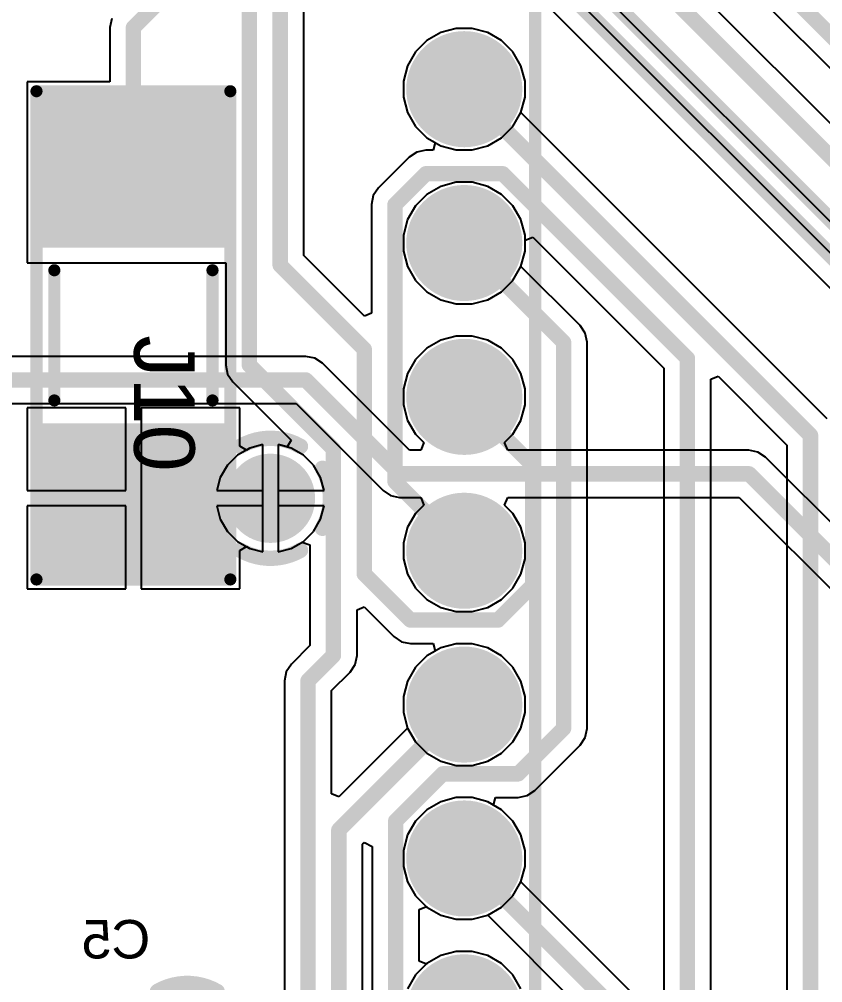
# Model space of a CAD drawing. Header units: inches. Extents: x -8.09 to -2.28, y -0.1 to 6.11.
# Drawn here: x -5.824 to -5.302, y 3.139 to 3.765 of the extents above; entities that cross this region are included whole.
import ezdxf

# ---------------------------------------------------------------- set-up
doc = ezdxf.new("R2010")
doc.units = ezdxf.units.IN
doc.header["$MEASUREMENT"] = 0
for name, color, linetype in [('BottomLayer', 5, 'Continuous'), ('BottomSolder', 6, 'Continuous'), ('InternalPlane1', 76, 'Continuous'), ('InternalPlane2', 16, 'Continuous'), ('Mechanical5', 56, 'Continuous'), ('MultiLayer', 9, 'Continuous'), ('PadHoleLayer', 156, 'Continuous'), ('TopLayer', 1, 'Continuous'), ('TopOverlay', 2, 'Continuous'), ('TopPaste', 8, 'Continuous'), ('TopSolder', 216, 'Continuous'), ('ViaHoleLayer', 16, 'Continuous')]:
    doc.layers.add(name, color=color, linetype=linetype)
doc.styles.add('Arial', font='', dxfattribs={"height": 0.2})
doc.styles.get('Arial').set_extended_font_data('Arial')

# ---------------------------------------------------------------- blocks, each defined once
blk = doc.blocks.new('PDIP600_P40_13')
at = {"layer": 'BottomLayer'}
h = blk.add_hatch(color=5, dxfattribs=at)
edge = h.paths.add_edge_path()
edge.add_arc((0.3, -0.35), 0.02953, 0, 360)
h = blk.add_hatch(color=5, dxfattribs=at)
edge = h.paths.add_edge_path()
edge.add_arc((0.3, -0.45), 0.02953, 0, 360)
h = blk.add_hatch(color=5, dxfattribs=at)
edge = h.paths.add_edge_path()
edge.add_arc((0.3, -0.55), 0.02953, 0, 360)
h = blk.add_hatch(color=5, dxfattribs=at)
edge = h.paths.add_edge_path()
edge.add_arc((0.3, -0.65), 0.02953, 0, 360)
h = blk.add_hatch(color=5, dxfattribs=at)
edge = h.paths.add_edge_path()
edge.add_arc((0.3, -0.75), 0.02953, 0, 360)
h = blk.add_hatch(color=5, dxfattribs=at)
edge = h.paths.add_edge_path()
edge.add_arc((0.3, -0.85), 0.02953, 0, 360)
h = blk.add_hatch(color=5, dxfattribs=at)
edge = h.paths.add_edge_path()
edge.add_arc((0.3, -0.95), 0.02953, 0, 360)
at = {"layer": 'BottomSolder'}
h = blk.add_hatch(color=6, dxfattribs=at)
edge = h.paths.add_edge_path()
edge.add_arc((0.3, -0.35), 0.03353, 0, 360)
h = blk.add_hatch(color=6, dxfattribs=at)
edge = h.paths.add_edge_path()
edge.add_arc((0.3, -0.45), 0.03353, 0, 360)
h = blk.add_hatch(color=6, dxfattribs=at)
edge = h.paths.add_edge_path()
edge.add_arc((0.3, -0.55), 0.03353, 0, 360)
h = blk.add_hatch(color=6, dxfattribs=at)
edge = h.paths.add_edge_path()
edge.add_arc((0.3, -0.65), 0.03353, 0, 360)
h = blk.add_hatch(color=6, dxfattribs=at)
edge = h.paths.add_edge_path()
edge.add_arc((0.3, -0.75), 0.03353, 0, 360)
h = blk.add_hatch(color=6, dxfattribs=at)
edge = h.paths.add_edge_path()
edge.add_arc((0.3, -0.85), 0.03353, 0, 360)
h = blk.add_hatch(color=6, dxfattribs=at)
edge = h.paths.add_edge_path()
edge.add_arc((0.3, -0.95), 0.03353, 0, 360)
at = {"layer": 'InternalPlane1'}
h = blk.add_hatch(color=76, dxfattribs=at)
edge = h.paths.add_edge_path()
edge.add_arc((0.3, -0.35), 0.03772, 0, 360)
h = blk.add_hatch(color=76, dxfattribs=at)
edge = h.paths.add_edge_path()
edge.add_arc((0.3, -0.45), 0.03772, 0, 360)
h = blk.add_hatch(color=76, dxfattribs=at)
edge = h.paths.add_edge_path()
edge.add_arc((0.3, -0.55), 0.03772, 0, 360)
h = blk.add_hatch(color=76, dxfattribs=at)
edge = h.paths.add_edge_path()
edge.add_arc((0.3, -0.65), 0.03772, 0, 360)
h = blk.add_hatch(color=76, dxfattribs=at)
edge = h.paths.add_edge_path()
edge.add_arc((0.3, -0.75), 0.03772, 0, 360)
h = blk.add_hatch(color=76, dxfattribs=at)
edge = h.paths.add_edge_path()
edge.add_arc((0.3, -0.85), 0.03772, 0, 360)
h = blk.add_hatch(color=76, dxfattribs=at)
edge = h.paths.add_edge_path()
edge.add_arc((0.3, -0.95), 0.03772, 0, 360)
at = {"layer": 'InternalPlane2'}
h = blk.add_hatch(color=16, dxfattribs=at)
edge = h.paths.add_edge_path()
edge.add_arc((0.3, -0.35), 0.03772, 0, 360)
h = blk.add_hatch(color=16, dxfattribs=at)
edge = h.paths.add_edge_path()
edge.add_arc((0.3, -0.45), 0.03772, 0, 360)
h = blk.add_hatch(color=16, dxfattribs=at)
edge = h.paths.add_edge_path()
edge.add_arc((0.3, -0.55), 0.03772, 0, 360)
h = blk.add_hatch(color=16, dxfattribs=at)
edge = h.paths.add_edge_path()
edge.add_arc((0.3, -0.65), 0.03772, 0, 360)
h = blk.add_hatch(color=16, dxfattribs=at)
edge = h.paths.add_edge_path()
edge.add_arc((0.3, -0.75), 0.03772, 0, 360)
h = blk.add_hatch(color=16, dxfattribs=at)
edge = h.paths.add_edge_path()
edge.add_arc((0.3, -0.85), 0.03772, 0, 360)
h = blk.add_hatch(color=16, dxfattribs=at)
edge = h.paths.add_edge_path()
edge.add_arc((0.3, -0.95), 0.03772, 0, 360)
at = {"layer": 'MultiLayer'}
h = blk.add_hatch(color=9, dxfattribs=at)
edge = h.paths.add_edge_path()
edge.add_arc((0.3, -0.35), 0.02953, 0, 360)
h = blk.add_hatch(color=9, dxfattribs=at)
edge = h.paths.add_edge_path()
edge.add_arc((0.3, -0.45), 0.02953, 0, 360)
h = blk.add_hatch(color=9, dxfattribs=at)
edge = h.paths.add_edge_path()
edge.add_arc((0.3, -0.55), 0.02953, 0, 360)
h = blk.add_hatch(color=9, dxfattribs=at)
edge = h.paths.add_edge_path()
edge.add_arc((0.3, -0.65), 0.02953, 0, 360)
h = blk.add_hatch(color=9, dxfattribs=at)
edge = h.paths.add_edge_path()
edge.add_arc((0.3, -0.75), 0.02953, 0, 360)
h = blk.add_hatch(color=9, dxfattribs=at)
edge = h.paths.add_edge_path()
edge.add_arc((0.3, -0.85), 0.02953, 0, 360)
h = blk.add_hatch(color=9, dxfattribs=at)
edge = h.paths.add_edge_path()
edge.add_arc((0.3, -0.95), 0.02953, 0, 360)
at = {"layer": 'PadHoleLayer'}
h = blk.add_hatch(color=156, dxfattribs=at)
edge = h.paths.add_edge_path()
edge.add_arc((0.3, -0.45), 0.01772, 0, 360)
h = blk.add_hatch(color=156, dxfattribs=at)
edge = h.paths.add_edge_path()
edge.add_arc((0.3, -0.55), 0.01772, 0, 360)
h = blk.add_hatch(color=156, dxfattribs=at)
edge = h.paths.add_edge_path()
edge.add_arc((0.3, -0.65), 0.01772, 0, 360)
h = blk.add_hatch(color=156, dxfattribs=at)
edge = h.paths.add_edge_path()
edge.add_arc((0.3, -0.75), 0.01772, 0, 360)
h = blk.add_hatch(color=156, dxfattribs=at)
edge = h.paths.add_edge_path()
edge.add_arc((0.3, -0.85), 0.01772, 0, 360)
h = blk.add_hatch(color=156, dxfattribs=at)
edge = h.paths.add_edge_path()
edge.add_arc((0.3, -0.95), 0.01772, 0, 360)
at = {"layer": 'TopLayer'}
h = blk.add_hatch(color=1, dxfattribs=at)
edge = h.paths.add_edge_path()
edge.add_arc((0.3, -0.35), 0.02953, 0, 360)
h = blk.add_hatch(color=1, dxfattribs=at)
edge = h.paths.add_edge_path()
edge.add_arc((0.3, -0.45), 0.02953, 0, 360)
h = blk.add_hatch(color=1, dxfattribs=at)
edge = h.paths.add_edge_path()
edge.add_arc((0.3, -0.55), 0.02953, 0, 360)
h = blk.add_hatch(color=1, dxfattribs=at)
edge = h.paths.add_edge_path()
edge.add_arc((0.3, -0.65), 0.02953, 0, 360)
h = blk.add_hatch(color=1, dxfattribs=at)
edge = h.paths.add_edge_path()
edge.add_arc((0.3, -0.75), 0.02953, 0, 360)
h = blk.add_hatch(color=1, dxfattribs=at)
edge = h.paths.add_edge_path()
edge.add_arc((0.3, -0.85), 0.02953, 0, 360)
h = blk.add_hatch(color=1, dxfattribs=at)
edge = h.paths.add_edge_path()
edge.add_arc((0.3, -0.95), 0.02953, 0, 360)
at = {"layer": 'TopSolder'}
h = blk.add_hatch(color=216, dxfattribs=at)
edge = h.paths.add_edge_path()
edge.add_arc((0.3, -0.35), 0.03353, 0, 360)
h = blk.add_hatch(color=216, dxfattribs=at)
edge = h.paths.add_edge_path()
edge.add_arc((0.3, -0.45), 0.03353, 0, 360)
h = blk.add_hatch(color=216, dxfattribs=at)
edge = h.paths.add_edge_path()
edge.add_arc((0.3, -0.55), 0.03353, 0, 360)
h = blk.add_hatch(color=216, dxfattribs=at)
edge = h.paths.add_edge_path()
edge.add_arc((0.3, -0.65), 0.03353, 0, 360)
h = blk.add_hatch(color=216, dxfattribs=at)
edge = h.paths.add_edge_path()
edge.add_arc((0.3, -0.75), 0.03353, 0, 360)
h = blk.add_hatch(color=216, dxfattribs=at)
edge = h.paths.add_edge_path()
edge.add_arc((0.3, -0.85), 0.03353, 0, 360)
h = blk.add_hatch(color=216, dxfattribs=at)
edge = h.paths.add_edge_path()
edge.add_arc((0.3, -0.95), 0.03353, 0, 360)
at = {"layer": 'TopOverlay'}
blk.add_lwpolyline([(0.25394, 1.05709, 0.00787, 0.00787, 0), (0.25394, -1.05709, 0.00787, 0.00787, 0)], format="xyseb", dxfattribs=at)
blk = doc.blocks.new('FP_S1911_46R_MFG_110')
at = {"layer": 'TopLayer'}
for points in [[(-0.15472, 0.05906), (-0.05709, 0.05906), (-0.05709, -0.05906), (-0.15472, -0.05906)], [(0.05709, 0.05906), (0.15472, 0.05906), (0.15472, -0.05906), (0.05709, -0.05906)]]:
    blk.add_hatch(color=1, dxfattribs=at).paths.add_polyline_path(points)
at = {"layer": 'TopPaste'}
for points in [[(-0.15472, 0.05906), (-0.05709, 0.05906), (-0.05709, -0.05906), (-0.15472, -0.05906)], [(0.05709, 0.05906), (0.15472, 0.05906), (0.15472, -0.05906), (0.05709, -0.05906)]]:
    blk.add_hatch(color=8, dxfattribs=at).paths.add_polyline_path(points)
at = {"layer": 'TopSolder'}
for points in [[(-0.15472, 0.05906), (-0.05709, 0.05906), (-0.05709, -0.05906), (-0.15472, -0.05906)], [(0.05709, 0.05906), (0.15472, 0.05906), (0.15472, -0.05906), (0.05709, -0.05906)]]:
    blk.add_hatch(color=216, dxfattribs=at).paths.add_polyline_path(points)
at = {"layer": 'Mechanical5'}
for points in [[(0.15866, 0.06299, 0.00787, 0.00787, 0), (-0.15866, 0.06299, 0.00787, 0.00787, 0)], [(-0.15866, -0.06299, 0.00787, 0.00787, 0), (-0.15866, 0.06299, 0.00787, 0.00787, 0)], [(0.15866, -0.06299, 0.00787, 0.00787, 0), (0.15866, 0.06299, 0.00787, 0.00787, 0)], [(0.15866, -0.06299, 0.00787, 0.00787, 0), (-0.15866, -0.06299, 0.00787, 0.00787, 0)]]:
    blk.add_lwpolyline(points, format="xyseb", dxfattribs=at)
for points in [[(-0.16063, 0.06299, 0.00394, 0.00394, 1), (-0.15669, 0.06299, 0.00394, 0.00394, 1)], [(-0.16063, 0.06299, 0.00394, 0.00394, 1), (-0.15669, 0.06299, 0.00394, 0.00394, 1)], [(0.15669, 0.06299, 0.00394, 0.00394, 1), (0.16063, 0.06299, 0.00394, 0.00394, 1)], [(0.15669, 0.06299, 0.00394, 0.00394, 1), (0.16063, 0.06299, 0.00394, 0.00394, 1)], [(-0.16063, -0.06299, 0.00394, 0.00394, 1), (-0.15669, -0.06299, 0.00394, 0.00394, 1)], [(-0.16063, -0.06299, 0.00394, 0.00394, 1), (-0.15669, -0.06299, 0.00394, 0.00394, 1)], [(0.15669, -0.06299, 0.00394, 0.00394, 1), (0.16063, -0.06299, 0.00394, 0.00394, 1)], [(0.15669, -0.06299, 0.00394, 0.00394, 1), (0.16063, -0.06299, 0.00394, 0.00394, 1)]]:
    blk.add_lwpolyline(points, format="xyseb", close=True, dxfattribs=at)
at = {"layer": 'TopOverlay'}
for points in [[(0.04232, 0.05138, 0.00787, 0.00787, 0), (-0.04232, 0.05138, 0.00787, 0.00787, 0)], [(0.04232, -0.05138, 0.00787, 0.00787, 0), (-0.04232, -0.05138, 0.00787, 0.00787, 0)]]:
    blk.add_lwpolyline(points, format="xyseb", dxfattribs=at)
for points in [[(-0.04429, 0.05138, 0.00394, 0.00394, 1), (-0.04035, 0.05138, 0.00394, 0.00394, 1)], [(0.04035, 0.05138, 0.00394, 0.00394, 1), (0.04429, 0.05138, 0.00394, 0.00394, 1)], [(-0.04429, -0.05138, 0.00394, 0.00394, 1), (-0.04035, -0.05138, 0.00394, 0.00394, 1)], [(0.04035, -0.05138, 0.00394, 0.00394, 1), (0.04429, -0.05138, 0.00394, 0.00394, 1)]]:
    blk.add_lwpolyline(points, format="xyseb", close=True, dxfattribs=at)
at = {"layer": 'Mechanical5', "style": 'Arial'}
blk.add_text('J10', height=0.03937, dxfattribs=at).set_placement((-0.00007, 0.00044))
blk = doc.blocks.new('FP_RDE2M1_MFG_162')
at = {"layer": 'BottomLayer'}
blk.add_hatch(color=5, dxfattribs=at).paths.add_polyline_path([(-0.12205, 0.02362), (-0.0748, 0.02362), (-0.0748, -0.02362), (-0.12205, -0.02362)])
h = blk.add_hatch(color=5, dxfattribs=at)
edge = h.paths.add_edge_path()
edge.add_arc((0.09842, 0), 0.02362, 0, 360)
at = {"layer": 'BottomSolder'}
blk.add_hatch(color=6, dxfattribs=at).paths.add_polyline_path([(-0.12205, 0.02362), (-0.0748, 0.02362), (-0.0748, -0.02362), (-0.12205, -0.02362)])
h = blk.add_hatch(color=6, dxfattribs=at)
edge = h.paths.add_edge_path()
edge.add_arc((0.09842, 0), 0.02362, 0, 360)
at = {"layer": 'InternalPlane1'}
h = blk.add_hatch(color=76, dxfattribs=at)
edge = h.paths.add_edge_path()
edge.add_arc((0.09842, 0), 0.03378, 0, 360)
at = {"layer": 'InternalPlane2'}
h = blk.add_hatch(color=16, dxfattribs=at)
edge = h.paths.add_edge_path()
edge.add_arc((0.09842, 0), 0.03378, 0, 360)
at = {"layer": 'MultiLayer'}
blk.add_hatch(color=9, dxfattribs=at).paths.add_polyline_path([(-0.12205, 0.02362), (-0.0748, 0.02362), (-0.0748, -0.02362), (-0.12205, -0.02362)])
h = blk.add_hatch(color=9, dxfattribs=at)
edge = h.paths.add_edge_path()
edge.add_arc((0.09842, 0), 0.02362, 0, 360)
at = {"layer": 'PadHoleLayer'}
h = blk.add_hatch(color=156, dxfattribs=at)
edge = h.paths.add_edge_path()
edge.add_arc((-0.09843, 0), 0.01378, 0, 360)
h = blk.add_hatch(color=156, dxfattribs=at)
edge = h.paths.add_edge_path()
edge.add_arc((0.09842, 0), 0.01378, 0, 360)
at = {"layer": 'TopLayer'}
blk.add_hatch(color=1, dxfattribs=at).paths.add_polyline_path([(-0.12205, 0.02362), (-0.0748, 0.02362), (-0.0748, -0.02362), (-0.12205, -0.02362)])
h = blk.add_hatch(color=1, dxfattribs=at)
edge = h.paths.add_edge_path()
edge.add_arc((0.09842, 0), 0.02362, 0, 360)
at = {"layer": 'TopSolder'}
blk.add_hatch(color=216, dxfattribs=at).paths.add_polyline_path([(-0.12205, 0.02362), (-0.0748, 0.02362), (-0.0748, -0.02362), (-0.12205, -0.02362)])
h = blk.add_hatch(color=216, dxfattribs=at)
edge = h.paths.add_edge_path()
edge.add_arc((0.09842, 0), 0.02362, 0, 360)
at = {"layer": 'InternalPlane1'}
for points in [[(-0.11782, 0.03358, 0.01, 0.01, -0.267949), (-0.07904, 0.03358, 0.01, 0.01, 0)], [(-0.13201, -0.01939, 0.01, 0.01, -0.267949), (-0.13201, 0.01939, 0.01, 0.01, 0)], [(-0.06484, 0.01939, 0.01, 0.01, -0.267949), (-0.06484, -0.01939, 0.01, 0.01, 0)], [(-0.07904, -0.03358, 0.01, 0.01, -0.267949), (-0.11782, -0.03358, 0.01, 0.01, 0)]]:
    blk.add_lwpolyline(points, format="xyseb", dxfattribs=at)
for points in [[(-0.12032, 0.03358, 0.005, 0.005, 1), (-0.11532, 0.03358, 0.005, 0.005, 1)], [(-0.08154, 0.03358, 0.005, 0.005, 1), (-0.07654, 0.03358, 0.005, 0.005, 1)], [(-0.13451, 0.01939, 0.005, 0.005, 1), (-0.12951, 0.01939, 0.005, 0.005, 1)], [(-0.06734, 0.01939, 0.005, 0.005, 1), (-0.06234, 0.01939, 0.005, 0.005, 1)], [(-0.13451, -0.01939, 0.005, 0.005, 1), (-0.12951, -0.01939, 0.005, 0.005, 1)], [(-0.06734, -0.01939, 0.005, 0.005, 1), (-0.06234, -0.01939, 0.005, 0.005, 1)], [(-0.12032, -0.03358, 0.005, 0.005, 1), (-0.11532, -0.03358, 0.005, 0.005, 1)], [(-0.08154, -0.03358, 0.005, 0.005, 1), (-0.07654, -0.03358, 0.005, 0.005, 1)]]:
    blk.add_lwpolyline(points, format="xyseb", close=True, dxfattribs=at)
at = {"layer": 'InternalPlane2'}
for points in [[(-0.11782, 0.03358, 0.01, 0.01, -0.267949), (-0.07904, 0.03358, 0.01, 0.01, 0)], [(-0.13201, -0.01939, 0.01, 0.01, -0.267949), (-0.13201, 0.01939, 0.01, 0.01, 0)], [(-0.06484, 0.01939, 0.01, 0.01, -0.267949), (-0.06484, -0.01939, 0.01, 0.01, 0)], [(-0.07904, -0.03358, 0.01, 0.01, -0.267949), (-0.11782, -0.03358, 0.01, 0.01, 0)]]:
    blk.add_lwpolyline(points, format="xyseb", dxfattribs=at)
for points in [[(-0.12032, 0.03358, 0.005, 0.005, 1), (-0.11532, 0.03358, 0.005, 0.005, 1)], [(-0.08154, 0.03358, 0.005, 0.005, 1), (-0.07654, 0.03358, 0.005, 0.005, 1)], [(-0.13451, 0.01939, 0.005, 0.005, 1), (-0.12951, 0.01939, 0.005, 0.005, 1)], [(-0.06734, 0.01939, 0.005, 0.005, 1), (-0.06234, 0.01939, 0.005, 0.005, 1)], [(-0.13451, -0.01939, 0.005, 0.005, 1), (-0.12951, -0.01939, 0.005, 0.005, 1)], [(-0.06734, -0.01939, 0.005, 0.005, 1), (-0.06234, -0.01939, 0.005, 0.005, 1)], [(-0.12032, -0.03358, 0.005, 0.005, 1), (-0.11532, -0.03358, 0.005, 0.005, 1)], [(-0.08154, -0.03358, 0.005, 0.005, 1), (-0.07654, -0.03358, 0.005, 0.005, 1)]]:
    blk.add_lwpolyline(points, format="xyseb", close=True, dxfattribs=at)
at = {"layer": 'Mechanical5'}
for points in [[(-0.12599, -0.06594, 0.00787, 0.00787, 0), (-0.12599, 0.06594, 0.00787, 0.00787, 0)], [(0.12598, 0.06594, 0.00787, 0.00787, 0), (-0.12599, 0.06594, 0.00787, 0.00787, 0)], [(0.12598, -0.06594, 0.00787, 0.00787, 0), (0.12598, 0.06594, 0.00787, 0.00787, 0)], [(0.12598, -0.06594, 0.00787, 0.00787, 0), (-0.12599, -0.06594, 0.00787, 0.00787, 0)]]:
    blk.add_lwpolyline(points, format="xyseb", dxfattribs=at)
for points in [[(-0.12795, 0.06594, 0.00394, 0.00394, 1), (-0.12402, 0.06594, 0.00394, 0.00394, 1)], [(-0.12795, 0.06594, 0.00394, 0.00394, 1), (-0.12402, 0.06594, 0.00394, 0.00394, 1)], [(0.12402, 0.06594, 0.00394, 0.00394, 1), (0.12795, 0.06594, 0.00394, 0.00394, 1)], [(0.12402, 0.06594, 0.00394, 0.00394, 1), (0.12795, 0.06594, 0.00394, 0.00394, 1)], [(-0.12795, -0.06594, 0.00394, 0.00394, 1), (-0.12402, -0.06594, 0.00394, 0.00394, 1)], [(-0.12795, -0.06594, 0.00394, 0.00394, 1), (-0.12402, -0.06594, 0.00394, 0.00394, 1)], [(0.12402, -0.06594, 0.00394, 0.00394, 1), (0.12795, -0.06594, 0.00394, 0.00394, 1)], [(0.12402, -0.06594, 0.00394, 0.00394, 1), (0.12795, -0.06594, 0.00394, 0.00394, 1)]]:
    blk.add_lwpolyline(points, format="xyseb", close=True, dxfattribs=at)
at = {"layer": 'TopOverlay'}
for points in [[(-0.10827, 0.03839, 0.00787, 0.00787, 0), (-0.10827, 0.06201, 0.00787, 0.00787, 0)], [(0.10827, 0.06201, 0.00787, 0.00787, 0), (-0.10827, 0.06201, 0.00787, 0.00787, 0)], [(0.10827, 0.03839, 0.00787, 0.00787, 0), (0.10827, 0.06201, 0.00787, 0.00787, 0)], [(-0.10827, -0.06201, 0.00787, 0.00787, 0), (-0.10827, -0.03839, 0.00787, 0.00787, 0)], [(0.10827, -0.06201, 0.00787, 0.00787, 0), (0.10827, -0.03839, 0.00787, 0.00787, 0)], [(0.10827, -0.06201, 0.00787, 0.00787, 0), (-0.10827, -0.06201, 0.00787, 0.00787, 0)]]:
    blk.add_lwpolyline(points, format="xyseb", dxfattribs=at)
for points in [[(-0.11024, 0.06201, 0.00394, 0.00394, 1), (-0.1063, 0.06201, 0.00394, 0.00394, 1)], [(-0.11024, 0.06201, 0.00394, 0.00394, 1), (-0.1063, 0.06201, 0.00394, 0.00394, 1)], [(0.1063, 0.06201, 0.00394, 0.00394, 1), (0.11024, 0.06201, 0.00394, 0.00394, 1)], [(0.1063, 0.06201, 0.00394, 0.00394, 1), (0.11024, 0.06201, 0.00394, 0.00394, 1)], [(-0.11024, 0.03839, 0.00394, 0.00394, 1), (-0.1063, 0.03839, 0.00394, 0.00394, 1)], [(0.1063, 0.03839, 0.00394, 0.00394, 1), (0.11024, 0.03839, 0.00394, 0.00394, 1)], [(-0.11024, -0.03839, 0.00394, 0.00394, 1), (-0.1063, -0.03839, 0.00394, 0.00394, 1)], [(0.1063, -0.03839, 0.00394, 0.00394, 1), (0.11024, -0.03839, 0.00394, 0.00394, 1)], [(-0.11024, -0.06201, 0.00394, 0.00394, 1), (-0.1063, -0.06201, 0.00394, 0.00394, 1)], [(-0.11024, -0.06201, 0.00394, 0.00394, 1), (-0.1063, -0.06201, 0.00394, 0.00394, 1)], [(0.1063, -0.06201, 0.00394, 0.00394, 1), (0.11024, -0.06201, 0.00394, 0.00394, 1)], [(0.1063, -0.06201, 0.00394, 0.00394, 1), (0.11024, -0.06201, 0.00394, 0.00394, 1)]]:
    blk.add_lwpolyline(points, format="xyseb", close=True, dxfattribs=at)
at = {"layer": 'Mechanical5', "style": 'Arial'}
blk.add_text('C5', height=0.03937, dxfattribs=at).set_placement((0, 0.00044))

msp = doc.modelspace()

# ---------------------------------------------------------------- hatches: boundary and pattern name
at = {"layer": 'BottomLayer'}
h = msp.add_hatch(color=5, dxfattribs=at)
edge = h.paths.add_edge_path()
edge.add_arc((-5.66094, 3.45409), 0.025, 0, 360)
at = {"layer": 'BottomSolder'}
h = msp.add_hatch(color=6, dxfattribs=at)
edge = h.paths.add_edge_path()
edge.add_arc((-5.66094, 3.45409), 0.029, 0, 360)
at = {"layer": 'TopLayer'}
h = msp.add_hatch(color=1, dxfattribs=at)
edge = h.paths.add_edge_path()
edge.add_arc((-5.66094, 3.45409), 0.025, 0, 360)
at = {"layer": 'TopSolder'}
h = msp.add_hatch(color=216, dxfattribs=at)
edge = h.paths.add_edge_path()
edge.add_arc((-5.66094, 3.45409), 0.029, 0, 360)
at = {"layer": 'ViaHoleLayer'}
h = msp.add_hatch(color=16, dxfattribs=at)
edge = h.paths.add_edge_path()
edge.add_arc((-5.66094, 3.45409), 0.014, 0, 360)

# ---------------------------------------------------------------- linework, layer by layer
at = {"layer": 'BottomLayer'}
for p, q in [((-5.18867, 3.58929), (-5.59619, 3.99681)), ((-5.48133, 3.79771), (-5.19281, 3.50919)), ((-5.5402, 3.75953), (-5.55026, 3.75683)), ((-5.5298, 3.75953), (-5.5402, 3.75953)), ((-5.51974, 3.75683), (-5.5298, 3.75953)), ((-5.55927, 3.75163), (-5.56663, 3.74427)), ((-5.55026, 3.75683), (-5.55927, 3.75163)), ((-5.51073, 3.75163), (-5.51974, 3.75683)), ((-5.50337, 3.74427), (-5.51073, 3.75163)), ((-5.56663, 3.74427), (-5.57183, 3.73526)), ((-5.49817, 3.73526), (-5.50337, 3.74427)), ((-5.57183, 3.73526), (-5.57453, 3.7252)), ((-5.49547, 3.7252), (-5.49817, 3.73526)), ((-5.57453, 3.7252), (-5.57453, 3.7148)), ((-5.49547, 3.7148), (-5.49547, 3.7252)), ((-5.57453, 3.7148), (-5.57183, 3.70474)), ((-5.49817, 3.70474), (-5.49547, 3.7148)), ((-5.57183, 3.70474), (-5.56663, 3.69573)), ((-5.50337, 3.69573), (-5.49817, 3.70474)), ((-5.56663, 3.69573), (-5.55927, 3.68837)), ((-5.51073, 3.68837), (-5.50337, 3.69573)), ((-5.55927, 3.68837), (-5.55026, 3.68317)), ((-5.51974, 3.68317), (-5.51073, 3.68837)), ((-5.55026, 3.68317), (-5.5402, 3.68047)), ((-5.5298, 3.68047), (-5.51974, 3.68317)), ((-5.5402, 3.68047), (-5.5298, 3.68047)), ((-5.5402, 3.65953), (-5.55026, 3.65683)), ((-5.5298, 3.65953), (-5.5402, 3.65953)), ((-5.51974, 3.65683), (-5.5298, 3.65953)), ((-5.55927, 3.65163), (-5.56663, 3.64427)), ((-5.55026, 3.65683), (-5.55927, 3.65163)), ((-5.51073, 3.65163), (-5.51974, 3.65683)), ((-5.50337, 3.64427), (-5.51073, 3.65163)), ((-5.56663, 3.64427), (-5.57183, 3.63526)), ((-5.49817, 3.63526), (-5.50337, 3.64427)), ((-5.57183, 3.63526), (-5.57453, 3.6252)), ((-5.49547, 3.6252), (-5.49817, 3.63526)), ((-5.57453, 3.6252), (-5.57453, 3.6148)), ((-5.49547, 3.6148), (-5.49547, 3.6252)), ((-5.57453, 3.6148), (-5.57183, 3.60474)), ((-5.49817, 3.60474), (-5.49547, 3.6148)), ((-5.57183, 3.60474), (-5.56663, 3.59573)), ((-5.50337, 3.59573), (-5.49817, 3.60474)), ((-5.56663, 3.59573), (-5.55927, 3.58837)), ((-5.51073, 3.58837), (-5.50337, 3.59573)), ((-5.55927, 3.58837), (-5.55026, 3.58317)), ((-5.51974, 3.58317), (-5.51073, 3.58837)), ((-5.55026, 3.58317), (-5.5402, 3.58047)), ((-5.5298, 3.58047), (-5.51974, 3.58317)), ((-5.5402, 3.58047), (-5.5298, 3.58047)), ((-5.55026, 3.55683), (-5.55927, 3.55163)), ((-5.5402, 3.55953), (-5.55026, 3.55683)), ((-5.5298, 3.55953), (-5.5402, 3.55953)), ((-5.51974, 3.55683), (-5.5298, 3.55953)), ((-5.51073, 3.55163), (-5.51974, 3.55683)), ((-5.55927, 3.55163), (-5.56663, 3.54427)), ((-5.50337, 3.54427), (-5.51073, 3.55163)), ((-5.638, 3.54629), (-6.87842, 3.54629)), ((-5.63215, 3.54513), (-5.638, 3.54629)), ((-5.62719, 3.54181), (-5.63215, 3.54513)), ((-5.56663, 3.54427), (-5.57183, 3.53526)), ((-5.49817, 3.53526), (-5.50337, 3.54427)), ((-5.57067, 3.48529), (-5.62719, 3.54181)), ((-5.57183, 3.53526), (-5.57453, 3.5252)), ((-5.49547, 3.5252), (-5.49817, 3.53526)), ((-5.57453, 3.5252), (-5.57453, 3.5148)), ((-5.49547, 3.5148), (-5.49547, 3.5252)), ((-6.87842, 3.51571), (-5.64433, 3.51571)), ((-5.64433, 3.51571), (-5.58781, 3.45919)), ((-5.57453, 3.5148), (-5.57183, 3.50474)), ((-5.49817, 3.50474), (-5.49547, 3.5148)), ((-5.57183, 3.50474), (-5.56663, 3.49573)), ((-5.50337, 3.49573), (-5.49817, 3.50474)), ((-5.56663, 3.49573), (-5.56119, 3.49029)), ((-5.50881, 3.49029), (-5.50337, 3.49573)), ((-5.66594, 3.48899), (-5.67445, 3.48671)), ((-5.66594, 3.45909), (-5.66594, 3.48899)), ((-5.64743, 3.48671), (-5.65594, 3.48899)), ((-5.65594, 3.48899), (-5.65594, 3.45909)), ((-5.56119, 3.49029), (-5.56327, 3.48529)), ((-5.50673, 3.48529), (-5.50881, 3.49029)), ((-5.68243, 3.4821), (-5.68895, 3.47558)), ((-5.67445, 3.48671), (-5.68243, 3.4821)), ((-5.63945, 3.4821), (-5.64743, 3.48671)), ((-5.63294, 3.47558), (-5.63945, 3.4821)), ((-5.56327, 3.48529), (-5.57067, 3.48529)), ((-5.35, 3.48529), (-5.50673, 3.48529)), ((-5.34415, 3.48413), (-5.35, 3.48529)), ((-5.33919, 3.48081), (-5.34415, 3.48413)), ((-5.68895, 3.47558), (-5.69356, 3.4676)), ((-5.62833, 3.4676), (-5.63294, 3.47558)), ((-5.16152, 3.30315), (-5.33919, 3.48081)), ((-5.69356, 3.4676), (-5.69584, 3.45909)), ((-5.62605, 3.45909), (-5.62833, 3.4676)), ((-5.69584, 3.45909), (-5.66594, 3.45909)), ((-5.65594, 3.45909), (-5.62605, 3.45909)), ((-5.58781, 3.45919), (-5.58285, 3.45587)), ((-5.58285, 3.45587), (-5.577, 3.45471)), ((-5.577, 3.45471), (-5.56327, 3.45471)), ((-5.56327, 3.45471), (-5.56119, 3.44971)), ((-5.50881, 3.44971), (-5.50673, 3.45471)), ((-5.50673, 3.45471), (-5.35633, 3.45471)), ((-5.35633, 3.45471), (-5.18315, 3.28152)), ((-5.66594, 3.44909), (-5.69584, 3.44909)), ((-5.69584, 3.44909), (-5.69356, 3.44058)), ((-5.66594, 3.4192), (-5.66594, 3.44909)), ((-5.62605, 3.44909), (-5.65594, 3.44909)), ((-5.65594, 3.44909), (-5.65594, 3.4192)), ((-5.62833, 3.44058), (-5.62605, 3.44909)), ((-5.56663, 3.44427), (-5.57183, 3.43526)), ((-5.56119, 3.44971), (-5.56663, 3.44427)), ((-5.50337, 3.44427), (-5.50881, 3.44971)), ((-5.49817, 3.43526), (-5.50337, 3.44427)), ((-5.69356, 3.44058), (-5.68895, 3.4326)), ((-5.63294, 3.4326), (-5.62833, 3.44058)), ((-5.68895, 3.4326), (-5.68243, 3.42609)), ((-5.63945, 3.42609), (-5.63294, 3.4326)), ((-5.57183, 3.43526), (-5.57453, 3.4252)), ((-5.49547, 3.4252), (-5.49817, 3.43526)), ((-5.68243, 3.42609), (-5.67445, 3.42148)), ((-5.64743, 3.42148), (-5.63945, 3.42609)), ((-5.67445, 3.42148), (-5.66594, 3.4192)), ((-5.65594, 3.4192), (-5.64743, 3.42148)), ((-5.57453, 3.4252), (-5.57453, 3.4148)), ((-5.49547, 3.4148), (-5.49547, 3.4252)), ((-5.57453, 3.4148), (-5.57183, 3.40474)), ((-5.49817, 3.40474), (-5.49547, 3.4148)), ((-5.57183, 3.40474), (-5.56663, 3.39573)), ((-5.50337, 3.39573), (-5.49817, 3.40474)), ((-5.56663, 3.39573), (-5.55927, 3.38837)), ((-5.51073, 3.38837), (-5.50337, 3.39573)), ((-5.55927, 3.38837), (-5.55026, 3.38317)), ((-5.51974, 3.38317), (-5.51073, 3.38837)), ((-5.55026, 3.38317), (-5.5402, 3.38047)), ((-5.5298, 3.38047), (-5.51974, 3.38317)), ((-5.5402, 3.38047), (-5.5298, 3.38047)), ((-5.55026, 3.35683), (-5.55927, 3.35163)), ((-5.5402, 3.35953), (-5.55026, 3.35683)), ((-5.5298, 3.35953), (-5.5402, 3.35953)), ((-5.51974, 3.35683), (-5.5298, 3.35953)), ((-5.51073, 3.35163), (-5.51974, 3.35683)), ((-5.55927, 3.35163), (-5.56663, 3.34427)), ((-5.50337, 3.34427), (-5.51073, 3.35163)), ((-5.56663, 3.34427), (-5.57183, 3.33526)), ((-5.49817, 3.33526), (-5.50337, 3.34427)), ((-5.57183, 3.33526), (-5.57453, 3.3252)), ((-5.49547, 3.3252), (-5.49817, 3.33526)), ((-5.57453, 3.3252), (-5.57453, 3.3148)), ((-5.49547, 3.3148), (-5.49547, 3.3252)), ((-5.57453, 3.3148), (-5.57183, 3.30474)), ((-5.49817, 3.30474), (-5.49547, 3.3148)), ((-5.57183, 3.30474), (-5.56663, 3.29573)), ((-5.50337, 3.29573), (-5.49817, 3.30474)), ((-5.56663, 3.29573), (-5.55927, 3.28837)), ((-5.51073, 3.28837), (-5.50337, 3.29573)), ((-5.55927, 3.28837), (-5.55026, 3.28317)), ((-5.51974, 3.28317), (-5.51073, 3.28837)), ((-5.55026, 3.28317), (-5.5402, 3.28047)), ((-5.5298, 3.28047), (-5.51974, 3.28317)), ((-5.5402, 3.28047), (-5.5298, 3.28047)), ((-5.55026, 3.25683), (-5.55927, 3.25163)), ((-5.5402, 3.25953), (-5.55026, 3.25683)), ((-5.5298, 3.25953), (-5.5402, 3.25953)), ((-5.51974, 3.25683), (-5.5298, 3.25953)), ((-5.51073, 3.25163), (-5.51974, 3.25683)), ((-5.55927, 3.25163), (-5.56663, 3.24427)), ((-5.50337, 3.24427), (-5.51073, 3.25163)), ((-5.56663, 3.24427), (-5.57183, 3.23526)), ((-5.49817, 3.23526), (-5.50337, 3.24427)), ((-5.57183, 3.23526), (-5.57453, 3.2252)), ((-5.49547, 3.2252), (-5.49817, 3.23526)), ((-5.57453, 3.2252), (-5.57453, 3.2148)), ((-5.49547, 3.2148), (-5.49547, 3.2252)), ((-5.57453, 3.2148), (-5.57183, 3.20474)), ((-5.49817, 3.20474), (-5.49547, 3.2148)), ((-5.57183, 3.20474), (-5.56663, 3.19573)), ((-5.50337, 3.19573), (-5.49817, 3.20474)), ((-5.56663, 3.19573), (-5.55927, 3.18837)), ((-5.51073, 3.18837), (-5.50337, 3.19573)), ((-5.55927, 3.18837), (-5.55026, 3.18317)), ((-5.51974, 3.18317), (-5.51073, 3.18837)), ((-5.55026, 3.18317), (-5.5402, 3.18047)), ((-5.5298, 3.18047), (-5.51974, 3.18317)), ((-5.5402, 3.18047), (-5.5298, 3.18047)), ((-5.55026, 3.15683), (-5.55927, 3.15163)), ((-5.5402, 3.15953), (-5.55026, 3.15683)), ((-5.5298, 3.15953), (-5.5402, 3.15953)), ((-5.51974, 3.15683), (-5.5298, 3.15953)), ((-5.51073, 3.15163), (-5.51974, 3.15683)), ((-5.55927, 3.15163), (-5.56663, 3.14427)), ((-5.50337, 3.14427), (-5.51073, 3.15163)), ((-5.56663, 3.14427), (-5.57183, 3.13526)), ((-5.49817, 3.13526), (-5.50337, 3.14427))]:
    msp.add_line(p, q, dxfattribs=at)
for points in [[(-5.607, 3.986, 0.01, 0.01, 0), (-5.195, 3.574, 0.01, 0.01, 0)], [(-5.475, 3.813, 0.01, 0.01, 0), (-5.182, 3.52, 0.01, 0.01, 0)], [(-6.91, 3.531, 0.01, 0.01, 0), (-5.638, 3.531, 0.01, 0.01, 0)], [(-5.638, 3.531, 0.01, 0.01, 0), (-5.577, 3.47, 0.01, 0.01, 0)], [(-5.577, 3.47, 0.01, 0.01, 0), (-5.35, 3.47, 0.01, 0.01, 0)], [(-5.35, 3.47, 0.01, 0.01, 0), (-5.15, 3.27, 0.01, 0.01, 0)]]:
    msp.add_lwpolyline(points, format="xyseb", dxfattribs=at)
for points in [[(-5.6405, 3.531, 0.005, 0.005, 1), (-5.6355, 3.531, 0.005, 0.005, 1)], [(-5.6405, 3.531, 0.005, 0.005, 1), (-5.6355, 3.531, 0.005, 0.005, 1)], [(-5.5795, 3.47, 0.005, 0.005, 1), (-5.5745, 3.47, 0.005, 0.005, 1)], [(-5.5795, 3.47, 0.005, 0.005, 1), (-5.5745, 3.47, 0.005, 0.005, 1)], [(-5.3525, 3.47, 0.005, 0.005, 1), (-5.3475, 3.47, 0.005, 0.005, 1)], [(-5.3525, 3.47, 0.005, 0.005, 1), (-5.3475, 3.47, 0.005, 0.005, 1)]]:
    msp.add_lwpolyline(points, format="xyseb", close=True, dxfattribs=at)
at = {"layer": 'InternalPlane1'}
for points in [[(-5.68044, 3.48787, 0.01, 0.01, -0.267949), (-5.64144, 3.48787, 0.01, 0.01, 0)], [(-5.69472, 3.43459, 0.01, 0.01, -0.267949), (-5.69472, 3.47359, 0.01, 0.01, 0)], [(-5.62717, 3.47359, 0.01, 0.01, -0.267949), (-5.62717, 3.43459, 0.01, 0.01, 0)], [(-5.64144, 3.42032, 0.01, 0.01, -0.267949), (-5.68044, 3.42032, 0.01, 0.01, 0)]]:
    msp.add_lwpolyline(points, format="xyseb", dxfattribs=at)
for points in [[(-5.68294, 3.48787, 0.005, 0.005, 1), (-5.67794, 3.48787, 0.005, 0.005, 1)], [(-5.64394, 3.48787, 0.005, 0.005, 1), (-5.63894, 3.48787, 0.005, 0.005, 1)], [(-5.69722, 3.47359, 0.005, 0.005, 1), (-5.69222, 3.47359, 0.005, 0.005, 1)], [(-5.62967, 3.47359, 0.005, 0.005, 1), (-5.62467, 3.47359, 0.005, 0.005, 1)], [(-5.69722, 3.43459, 0.005, 0.005, 1), (-5.69222, 3.43459, 0.005, 0.005, 1)], [(-5.62967, 3.43459, 0.005, 0.005, 1), (-5.62467, 3.43459, 0.005, 0.005, 1)], [(-5.68294, 3.42032, 0.005, 0.005, 1), (-5.67794, 3.42032, 0.005, 0.005, 1)], [(-5.64394, 3.42032, 0.005, 0.005, 1), (-5.63894, 3.42032, 0.005, 0.005, 1)]]:
    msp.add_lwpolyline(points, format="xyseb", close=True, dxfattribs=at)
at = {"layer": 'InternalPlane2'}
for points in [[(-5.68044, 3.48787, 0.01, 0.01, -0.267949), (-5.64144, 3.48787, 0.01, 0.01, 0)], [(-5.69472, 3.43459, 0.01, 0.01, -0.267949), (-5.69472, 3.47359, 0.01, 0.01, 0)], [(-5.62717, 3.47359, 0.01, 0.01, -0.267949), (-5.62717, 3.43459, 0.01, 0.01, 0)], [(-5.64144, 3.42032, 0.01, 0.01, -0.267949), (-5.68044, 3.42032, 0.01, 0.01, 0)]]:
    msp.add_lwpolyline(points, format="xyseb", dxfattribs=at)
for points in [[(-5.68294, 3.48787, 0.005, 0.005, 1), (-5.67794, 3.48787, 0.005, 0.005, 1)], [(-5.64394, 3.48787, 0.005, 0.005, 1), (-5.63894, 3.48787, 0.005, 0.005, 1)], [(-5.69722, 3.47359, 0.005, 0.005, 1), (-5.69222, 3.47359, 0.005, 0.005, 1)], [(-5.62967, 3.47359, 0.005, 0.005, 1), (-5.62467, 3.47359, 0.005, 0.005, 1)], [(-5.69722, 3.43459, 0.005, 0.005, 1), (-5.69222, 3.43459, 0.005, 0.005, 1)], [(-5.62967, 3.43459, 0.005, 0.005, 1), (-5.62467, 3.43459, 0.005, 0.005, 1)], [(-5.68294, 3.42032, 0.005, 0.005, 1), (-5.67794, 3.42032, 0.005, 0.005, 1)], [(-5.64394, 3.42032, 0.005, 0.005, 1), (-5.63894, 3.42032, 0.005, 0.005, 1)]]:
    msp.add_lwpolyline(points, format="xyseb", close=True, dxfattribs=at)
at = {"layer": 'TopLayer'}
for p, q in [((-5.60246, 4.03886), (-5.13471, 3.57111)), ((-5.19019, 3.52681), (-5.52745, 3.86408)), ((-5.63936, 3.61198), (-5.63936, 3.83827)), ((-5.5446, 3.83797), (-5.21629, 3.50967)), ((-5.76413, 3.76585), (-5.76529, 3.76)), ((-5.76529, 3.76), (-5.76529, 3.72472)), ((-5.5402, 3.75953), (-5.55026, 3.75683)), ((-5.5298, 3.75953), (-5.5402, 3.75953)), ((-5.51974, 3.75683), (-5.5298, 3.75953)), ((-5.55927, 3.75163), (-5.56663, 3.74427)), ((-5.55026, 3.75683), (-5.55927, 3.75163)), ((-5.51073, 3.75163), (-5.51974, 3.75683)), ((-5.50337, 3.74427), (-5.51073, 3.75163)), ((-5.56663, 3.74427), (-5.57183, 3.73526)), ((-5.49817, 3.73526), (-5.50337, 3.74427)), ((-5.57183, 3.73526), (-5.57453, 3.7252)), ((-5.49547, 3.7252), (-5.49817, 3.73526)), ((-5.76529, 3.72472), (-5.81906, 3.72472)), ((-5.81906, 3.72472), (-5.81906, 3.60709)), ((-5.57453, 3.7252), (-5.57453, 3.7148)), ((-5.49547, 3.7148), (-5.49547, 3.7252)), ((-5.57453, 3.7148), (-5.57183, 3.70474)), ((-5.49816, 3.70478), (-5.49547, 3.7148)), ((-5.57183, 3.70474), (-5.56663, 3.69573)), ((-5.29919, 3.50581), (-5.49816, 3.70478)), ((-5.56663, 3.69573), (-5.55927, 3.68837)), ((-5.55927, 3.68837), (-5.55394, 3.68529)), ((-5.55394, 3.68529), (-5.55528, 3.68029)), ((-5.57081, 3.67581), (-5.59081, 3.65581)), ((-5.56585, 3.67913), (-5.57081, 3.67581)), ((-5.56, 3.68029), (-5.56585, 3.67913)), ((-5.55528, 3.68029), (-5.56, 3.68029)), ((-5.59413, 3.65085), (-5.59529, 3.645)), ((-5.59081, 3.65581), (-5.59413, 3.65085)), ((-5.59529, 3.645), (-5.59529, 3.57446)), ((-5.49547, 3.62177), (-5.49047, 3.62384)), ((-5.49547, 3.6148), (-5.49547, 3.62177)), ((-5.49047, 3.62384), (-5.40529, 3.53867)), ((-5.49816, 3.60478), (-5.49547, 3.6148)), ((-5.81906, 3.60709), (-5.68994, 3.60709)), ((-5.68994, 3.60709), (-5.68994, 3.54065)), ((-5.59991, 3.57254), (-5.63936, 3.61198)), ((-5.45966, 3.56629), (-5.49816, 3.60478)), ((-5.59529, 3.57446), (-5.59991, 3.57254)), ((-5.45634, 3.56132), (-5.45966, 3.56629)), ((-5.45518, 3.55547), (-5.45634, 3.56132)), ((-5.45518, 3.30453), (-5.45518, 3.55547)), ((-5.68994, 3.54065), (-5.68878, 3.5348)), ((-5.40529, 3.53867), (-5.40529, 3.11899)), ((-5.68878, 3.5348), (-5.68546, 3.52984)), ((-5.37471, 3.53154), (-5.37009, 3.53346)), ((-5.37009, 3.53346), (-5.32529, 3.48867)), ((-5.68546, 3.52984), (-5.64754, 3.49191)), ((-5.37471, 2.64737), (-5.37471, 3.53154)), ((-5.755, 3.51291), (-5.81906, 3.51291)), ((-5.81906, 3.51291), (-5.81906, 3.45909)), ((-5.755, 3.45909), (-5.755, 3.51291)), ((-5.68094, 3.51291), (-5.745, 3.51291)), ((-5.745, 3.51291), (-5.745, 3.45409)), ((-5.68094, 3.48796), (-5.68094, 3.51291)), ((-5.67661, 3.48546), (-5.68094, 3.48796)), ((-5.66594, 3.48899), (-5.67445, 3.48671)), ((-5.66594, 3.45409), (-5.66594, 3.48899)), ((-5.65013, 3.48743), (-5.65594, 3.48899)), ((-5.65594, 3.48899), (-5.65594, 3.45409)), ((-5.64754, 3.49191), (-5.65013, 3.48743)), ((-5.32529, 3.48867), (-5.32529, 2.916)), ((-5.67445, 3.48671), (-5.67661, 3.48546)), ((-5.81906, 3.45909), (-5.755, 3.45909)), ((-5.745, 3.45409), (-5.745, 3.39528)), ((-5.66594, 3.4192), (-5.66594, 3.45409)), ((-5.65594, 3.45409), (-5.65594, 3.4192)), ((-5.755, 3.44909), (-5.81906, 3.44909)), ((-5.81906, 3.44909), (-5.81906, 3.39528)), ((-5.755, 3.39528), (-5.755, 3.44909)), ((-5.64743, 3.42148), (-5.64029, 3.4256)), ((-5.64029, 3.4256), (-5.63529, 3.42392)), ((-5.68094, 3.42023), (-5.67661, 3.42273)), ((-5.68094, 3.39528), (-5.68094, 3.42023)), ((-5.67661, 3.42273), (-5.67445, 3.42148)), ((-5.67445, 3.42148), (-5.66594, 3.4192)), ((-5.65594, 3.4192), (-5.64743, 3.42148)), ((-5.63529, 3.42392), (-5.63529, 3.35833)), ((-5.81906, 3.39528), (-5.755, 3.39528)), ((-5.745, 3.39528), (-5.68094, 3.39528)), ((-5.60471, 3.38154), (-5.60009, 3.38346)), ((-5.60471, 3.352), (-5.60471, 3.38154)), ((-5.60009, 3.38346), (-5.58081, 3.36419)), ((-5.58081, 3.36419), (-5.57585, 3.36087)), ((-5.63529, 3.35833), (-5.64735, 3.34628)), ((-5.57585, 3.36087), (-5.57, 3.35971)), ((-5.57, 3.35971), (-5.55528, 3.35971)), ((-5.55528, 3.35971), (-5.55394, 3.35471)), ((-5.60587, 3.34615), (-5.60471, 3.352)), ((-5.55927, 3.35163), (-5.56663, 3.34427)), ((-5.55394, 3.35471), (-5.55927, 3.35163)), ((-5.64735, 3.34628), (-5.65066, 3.34132)), ((-5.60919, 3.34119), (-5.60587, 3.34615)), ((-5.56663, 3.34427), (-5.57183, 3.33526)), ((-5.65066, 3.34132), (-5.65183, 3.33547)), ((-5.62124, 3.32913), (-5.60919, 3.34119)), ((-5.65183, 3.33547), (-5.65183, 2.74152)), ((-5.57183, 3.33526), (-5.57453, 3.3252)), ((-5.62124, 3.26192), (-5.62124, 3.32913)), ((-5.57453, 3.3252), (-5.57453, 3.3148)), ((-5.57453, 3.3148), (-5.57184, 3.30478)), ((-5.57184, 3.30478), (-5.61662, 3.26001)), ((-5.45634, 3.29868), (-5.45518, 3.30453)), ((-5.45966, 3.29371), (-5.45634, 3.29868)), ((-5.48919, 3.26419), (-5.45966, 3.29371)), ((-5.49415, 3.26087), (-5.48919, 3.26419)), ((-5.61662, 3.26001), (-5.62124, 3.26192)), ((-5.51606, 3.25471), (-5.51472, 3.25971)), ((-5.51472, 3.25971), (-5.5, 3.25971)), ((-5.5, 3.25971), (-5.49415, 3.26087)), ((-5.51073, 3.25163), (-5.51606, 3.25471)), ((-5.50337, 3.24427), (-5.51073, 3.25163)), ((-5.49817, 3.23526), (-5.50337, 3.24427)), ((-5.49547, 3.2252), (-5.49817, 3.23526)), ((-5.60124, 3.22926), (-5.59982, 3.23029)), ((-5.60124, 2.56347), (-5.60124, 3.22926)), ((-5.59982, 3.23029), (-5.59482, 3.22773)), ((-5.59482, 3.22773), (-5.59482, 2.38453)), ((-5.49547, 3.2148), (-5.49547, 3.2252)), ((-5.49816, 3.20478), (-5.49547, 3.2148)), ((-5.41029, 3.11692), (-5.49816, 3.20478)), ((-5.56423, 3.1868), (-5.55961, 3.18871)), ((-5.55961, 3.18871), (-5.55927, 3.18837)), ((-5.55927, 3.18837), (-5.55026, 3.18317)), ((-5.56423, 3.1532), (-5.56423, 3.1868)), ((-5.55026, 3.18317), (-5.5402, 3.18047)), ((-5.5298, 3.18047), (-5.51978, 3.18316)), ((-5.51978, 3.18316), (-5.43329, 3.09667)), ((-5.5402, 3.18047), (-5.5298, 3.18047)), ((-5.55026, 3.15683), (-5.55927, 3.15163)), ((-5.5402, 3.15953), (-5.55026, 3.15683)), ((-5.5298, 3.15953), (-5.5402, 3.15953)), ((-5.51974, 3.15683), (-5.5298, 3.15953)), ((-5.51073, 3.15163), (-5.51974, 3.15683)), ((-5.55961, 3.15129), (-5.56423, 3.1532)), ((-5.55927, 3.15163), (-5.55961, 3.15129)), ((-5.50337, 3.14427), (-5.51073, 3.15163)), ((-5.49817, 3.13526), (-5.50337, 3.14427))]:
    msp.add_line(p, q, dxfattribs=at)
for points in [[(-5.61791, 4.07594, 0.01, 0.01, 0), (-5.11942, 3.57745, 0.01, 0.01, 0)], [(-5.65465, 3.60565, 0.01, 0.01, 0), (-5.65465, 3.954, 0.01, 0.01, 0)], [(-5.67465, 3.54065, 0.01, 0.01, 0), (-5.67465, 3.93594, 0.01, 0.01, 0)], [(-5.53826, 3.85326, 0.01, 0.01, 0), (-5.201, 3.516, 0.01, 0.01, 0)], [(-5.75, 3.76, 0.01, 0.01, 0), (-5.695, 3.815, 0.01, 0.01, 0)], [(-5.75, 3.66591, 0.01, 0.01, 0), (-5.75, 3.76, 0.01, 0.01, 0)], [(-5.535, 3.72, 0.01, 0.01, 0), (-5.31, 3.495, 0.01, 0.01, 0)], [(-5.58, 3.645, 0.01, 0.01, 0), (-5.56, 3.665, 0.01, 0.01, 0)], [(-5.56, 3.665, 0.01, 0.01, 0), (-5.51, 3.665, 0.01, 0.01, 0)], [(-5.51, 3.665, 0.01, 0.01, 0), (-5.39, 3.545, 0.01, 0.01, 0)], [(-5.58, 3.465, 0.01, 0.01, 0), (-5.58, 3.645, 0.01, 0.01, 0)], [(-5.535, 3.62, 0.01, 0.01, 0), (-5.47047, 3.55547, 0.01, 0.01, 0)], [(-5.65465, 3.60565, 0.01, 0.01, 0), (-5.6, 3.551, 0.01, 0.01, 0)], [(-5.47047, 3.30453, 0.01, 0.01, 0), (-5.47047, 3.55547, 0.01, 0.01, 0)], [(-5.6, 3.405, 0.01, 0.01, 0), (-5.6, 3.551, 0.01, 0.01, 0)], [(-5.67465, 3.54065, 0.01, 0.01, 0), (-5.62, 3.486, 0.01, 0.01, 0)], [(-5.39, 2.64737, 0.01, 0.01, 0), (-5.39, 3.545, 0.01, 0.01, 0)], [(-5.535, 3.52, 0.01, 0.01, 0), (-5.49047, 3.47547, 0.01, 0.01, 0)], [(-5.31, 2.916, 0.01, 0.01, 0), (-5.31, 3.495, 0.01, 0.01, 0)], [(-5.62, 3.352, 0.01, 0.01, 0), (-5.62, 3.486, 0.01, 0.01, 0)], [(-5.49047, 3.39753, 0.01, 0.01, 0), (-5.49047, 3.47547, 0.01, 0.01, 0)], [(-5.58, 3.465, 0.01, 0.01, 0), (-5.535, 3.42, 0.01, 0.01, 0)], [(-5.75, 3.45409, 0.01, 0.01, 0), (-5.66094, 3.45409, 0.01, 0.01, 0)], [(-5.6, 3.405, 0.01, 0.01, 0), (-5.57, 3.375, 0.01, 0.01, 0)], [(-5.513, 3.375, 0.01, 0.01, 0), (-5.49047, 3.39753, 0.01, 0.01, 0)], [(-5.57, 3.375, 0.01, 0.01, 0), (-5.513, 3.375, 0.01, 0.01, 0)], [(-5.63653, 3.33547, 0.01, 0.01, 0), (-5.62, 3.352, 0.01, 0.01, 0)], [(-5.63653, 2.65747, 0.01, 0.01, 0), (-5.63653, 3.33547, 0.01, 0.01, 0)], [(-5.61653, 3.23847, 0.01, 0.01, 0), (-5.535, 3.32, 0.01, 0.01, 0)], [(-5.5, 3.275, 0.01, 0.01, 0), (-5.47047, 3.30453, 0.01, 0.01, 0)], [(-5.57953, 3.24447, 0.01, 0.01, 0), (-5.549, 3.275, 0.01, 0.01, 0)], [(-5.549, 3.275, 0.01, 0.01, 0), (-5.5, 3.275, 0.01, 0.01, 0)], [(-5.57953, 2.38453, 0.01, 0.01, 0), (-5.57953, 3.24447, 0.01, 0.01, 0)], [(-5.61653, 2.56347, 0.01, 0.01, 0), (-5.61653, 3.23847, 0.01, 0.01, 0)], [(-5.535, 3.22, 0.01, 0.01, 0), (-5.418, 3.103, 0.01, 0.01, 0)]]:
    msp.add_lwpolyline(points, format="xyseb", dxfattribs=at)
for points in [[(-5.7525, 3.76, 0.005, 0.005, 1), (-5.7475, 3.76, 0.005, 0.005, 1)], [(-5.7525, 3.76, 0.005, 0.005, 1), (-5.7475, 3.76, 0.005, 0.005, 1)], [(-5.5375, 3.72, 0.005, 0.005, 1), (-5.5325, 3.72, 0.005, 0.005, 1)], [(-5.7525, 3.66591, 0.005, 0.005, 1), (-5.7475, 3.66591, 0.005, 0.005, 1)], [(-5.5625, 3.665, 0.005, 0.005, 1), (-5.5575, 3.665, 0.005, 0.005, 1)], [(-5.5625, 3.665, 0.005, 0.005, 1), (-5.5575, 3.665, 0.005, 0.005, 1)], [(-5.5125, 3.665, 0.005, 0.005, 1), (-5.5075, 3.665, 0.005, 0.005, 1)], [(-5.5125, 3.665, 0.005, 0.005, 1), (-5.5075, 3.665, 0.005, 0.005, 1)], [(-5.5825, 3.645, 0.005, 0.005, 1), (-5.5775, 3.645, 0.005, 0.005, 1)], [(-5.5825, 3.645, 0.005, 0.005, 1), (-5.5775, 3.645, 0.005, 0.005, 1)], [(-5.5375, 3.62, 0.005, 0.005, 1), (-5.5325, 3.62, 0.005, 0.005, 1)], [(-5.65715, 3.60565, 0.005, 0.005, 1), (-5.65215, 3.60565, 0.005, 0.005, 1)], [(-5.65715, 3.60565, 0.005, 0.005, 1), (-5.65215, 3.60565, 0.005, 0.005, 1)], [(-5.47297, 3.55547, 0.005, 0.005, 1), (-5.46797, 3.55547, 0.005, 0.005, 1)], [(-5.47297, 3.55547, 0.005, 0.005, 1), (-5.46797, 3.55547, 0.005, 0.005, 1)], [(-5.6025, 3.551, 0.005, 0.005, 1), (-5.5975, 3.551, 0.005, 0.005, 1)], [(-5.6025, 3.551, 0.005, 0.005, 1), (-5.5975, 3.551, 0.005, 0.005, 1)], [(-5.67715, 3.54065, 0.005, 0.005, 1), (-5.67215, 3.54065, 0.005, 0.005, 1)], [(-5.67715, 3.54065, 0.005, 0.005, 1), (-5.67215, 3.54065, 0.005, 0.005, 1)], [(-5.3925, 3.545, 0.005, 0.005, 1), (-5.3875, 3.545, 0.005, 0.005, 1)], [(-5.3925, 3.545, 0.005, 0.005, 1), (-5.3875, 3.545, 0.005, 0.005, 1)], [(-5.5375, 3.52, 0.005, 0.005, 1), (-5.5325, 3.52, 0.005, 0.005, 1)], [(-5.3125, 3.495, 0.005, 0.005, 1), (-5.3075, 3.495, 0.005, 0.005, 1)], [(-5.3125, 3.495, 0.005, 0.005, 1), (-5.3075, 3.495, 0.005, 0.005, 1)], [(-5.6225, 3.486, 0.005, 0.005, 1), (-5.6175, 3.486, 0.005, 0.005, 1)], [(-5.6225, 3.486, 0.005, 0.005, 1), (-5.6175, 3.486, 0.005, 0.005, 1)], [(-5.49297, 3.47547, 0.005, 0.005, 1), (-5.48797, 3.47547, 0.005, 0.005, 1)], [(-5.49297, 3.47547, 0.005, 0.005, 1), (-5.48797, 3.47547, 0.005, 0.005, 1)], [(-5.5825, 3.465, 0.005, 0.005, 1), (-5.5775, 3.465, 0.005, 0.005, 1)], [(-5.5825, 3.465, 0.005, 0.005, 1), (-5.5775, 3.465, 0.005, 0.005, 1)], [(-5.7525, 3.45409, 0.005, 0.005, 1), (-5.7475, 3.45409, 0.005, 0.005, 1)], [(-5.66344, 3.45409, 0.005, 0.005, 1), (-5.65844, 3.45409, 0.005, 0.005, 1)], [(-5.5375, 3.42, 0.005, 0.005, 1), (-5.5325, 3.42, 0.005, 0.005, 1)], [(-5.6025, 3.405, 0.005, 0.005, 1), (-5.5975, 3.405, 0.005, 0.005, 1)], [(-5.6025, 3.405, 0.005, 0.005, 1), (-5.5975, 3.405, 0.005, 0.005, 1)], [(-5.49297, 3.39753, 0.005, 0.005, 1), (-5.48797, 3.39753, 0.005, 0.005, 1)], [(-5.49297, 3.39753, 0.005, 0.005, 1), (-5.48797, 3.39753, 0.005, 0.005, 1)], [(-5.5725, 3.375, 0.005, 0.005, 1), (-5.5675, 3.375, 0.005, 0.005, 1)], [(-5.5725, 3.375, 0.005, 0.005, 1), (-5.5675, 3.375, 0.005, 0.005, 1)], [(-5.5155, 3.375, 0.005, 0.005, 1), (-5.5105, 3.375, 0.005, 0.005, 1)], [(-5.5155, 3.375, 0.005, 0.005, 1), (-5.5105, 3.375, 0.005, 0.005, 1)], [(-5.6225, 3.352, 0.005, 0.005, 1), (-5.6175, 3.352, 0.005, 0.005, 1)], [(-5.6225, 3.352, 0.005, 0.005, 1), (-5.6175, 3.352, 0.005, 0.005, 1)], [(-5.63903, 3.33547, 0.005, 0.005, 1), (-5.63403, 3.33547, 0.005, 0.005, 1)], [(-5.63903, 3.33547, 0.005, 0.005, 1), (-5.63403, 3.33547, 0.005, 0.005, 1)], [(-5.5375, 3.32, 0.005, 0.005, 1), (-5.5325, 3.32, 0.005, 0.005, 1)], [(-5.47297, 3.30453, 0.005, 0.005, 1), (-5.46797, 3.30453, 0.005, 0.005, 1)], [(-5.47297, 3.30453, 0.005, 0.005, 1), (-5.46797, 3.30453, 0.005, 0.005, 1)], [(-5.5515, 3.275, 0.005, 0.005, 1), (-5.5465, 3.275, 0.005, 0.005, 1)], [(-5.5515, 3.275, 0.005, 0.005, 1), (-5.5465, 3.275, 0.005, 0.005, 1)], [(-5.5025, 3.275, 0.005, 0.005, 1), (-5.4975, 3.275, 0.005, 0.005, 1)], [(-5.5025, 3.275, 0.005, 0.005, 1), (-5.4975, 3.275, 0.005, 0.005, 1)], [(-5.58203, 3.24447, 0.005, 0.005, 1), (-5.57703, 3.24447, 0.005, 0.005, 1)], [(-5.58203, 3.24447, 0.005, 0.005, 1), (-5.57703, 3.24447, 0.005, 0.005, 1)], [(-5.61903, 3.23847, 0.005, 0.005, 1), (-5.61403, 3.23847, 0.005, 0.005, 1)], [(-5.61903, 3.23847, 0.005, 0.005, 1), (-5.61403, 3.23847, 0.005, 0.005, 1)], [(-5.5375, 3.22, 0.005, 0.005, 1), (-5.5325, 3.22, 0.005, 0.005, 1)]]:
    msp.add_lwpolyline(points, format="xyseb", close=True, dxfattribs=at)

# ---------------------------------------------------------------- block references
for name, p, rotation in [('PDIP600_P40_13', (-5.235, 2.77), 180), ('FP_S1911_46R_MFG_110', (-5.75, 3.56), 270), ('FP_RDE2M1_MFG_162', (-5.715, 3.00157), 270)]:
    msp.add_blockref(name, p, dxfattribs=dict(rotation=rotation))

# ---------------------------------------------------------------- texts
at = {"layer": 'TopOverlay', "style": 'Arial', "text_generation_flag": 2}
msp.add_text('C5', height=0.025, dxfattribs=at).set_placement((-5.739, 3.155))

doc.saveas('drawing.dxf')
